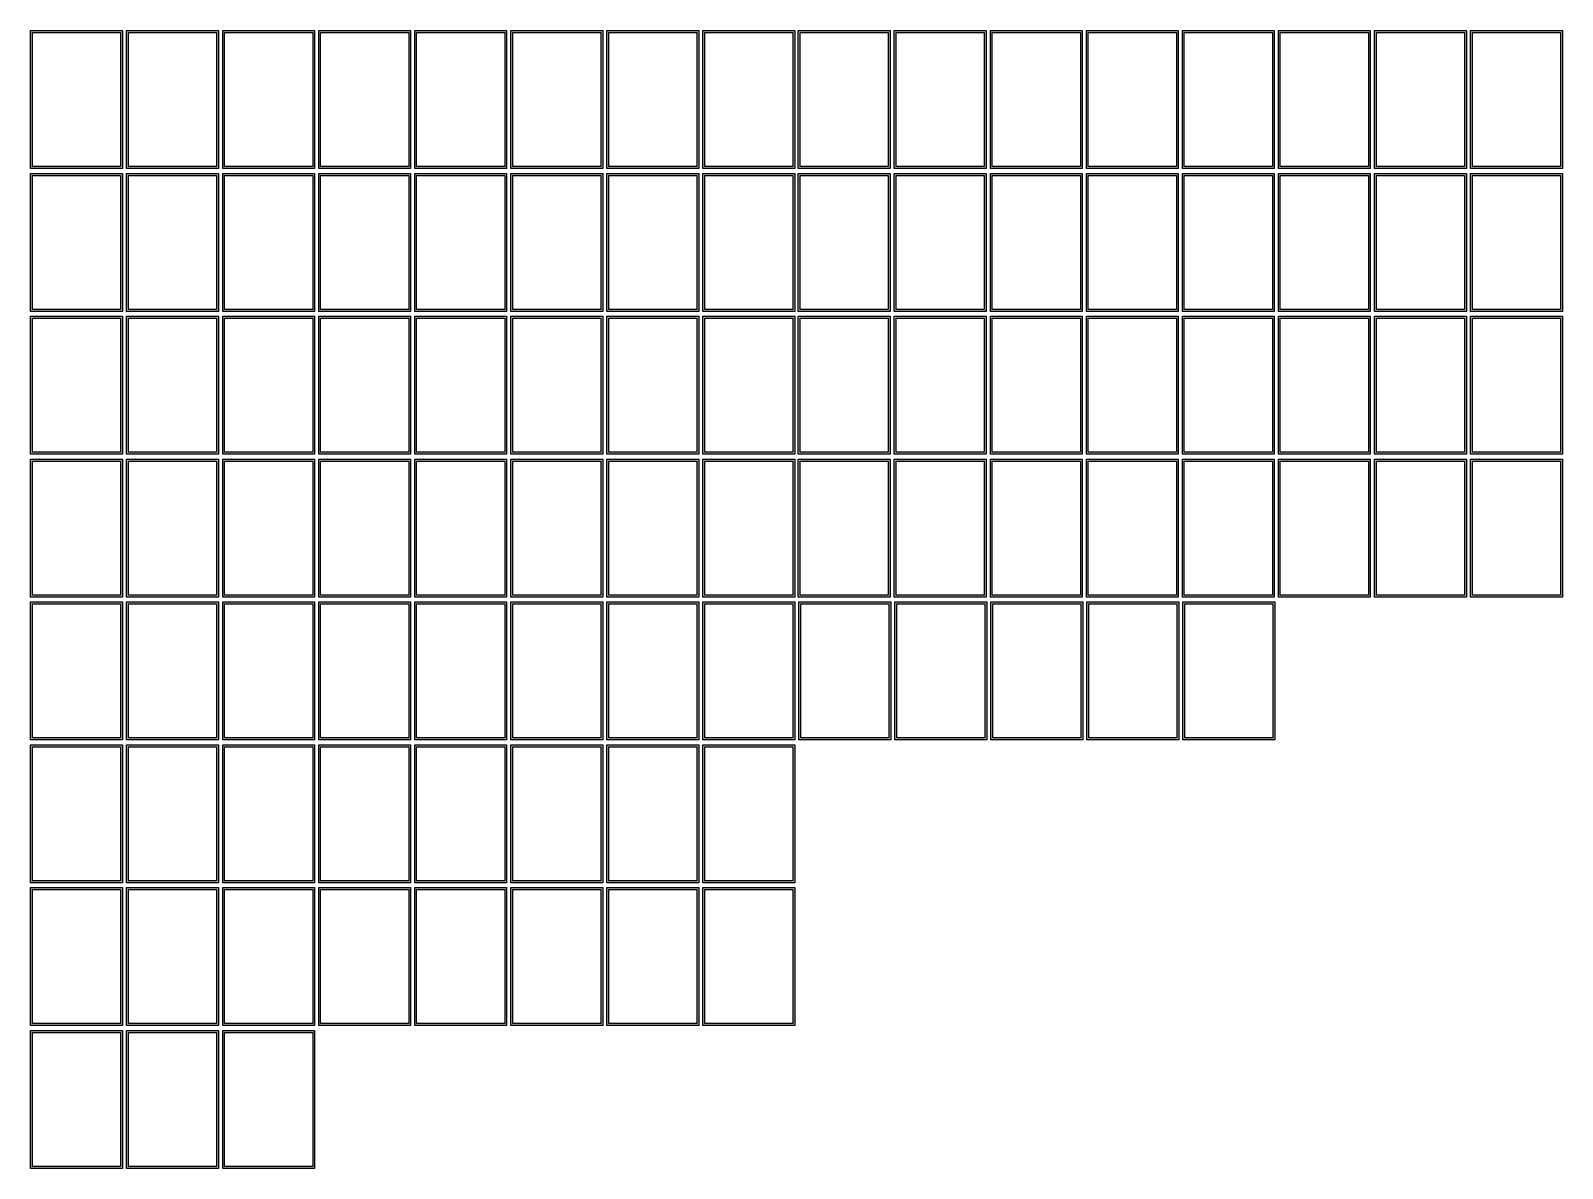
# Model space of a CAD drawing. Header units: inches. Extents: x 28 to 828, y 3 to 597.
import ezdxf

# ---------------------------------------------------------------- set-up
doc = ezdxf.new("R2010")
doc.units = ezdxf.units.IN
doc.header["$MEASUREMENT"] = 0
doc.layers.add('PV-MODULES', color=80, linetype='Continuous')

# ---------------------------------------------------------------- blocks, each defined once
blk = doc.blocks.new('TESTMODULE')
h = blk.add_hatch(color=256)
h.dxf.hatch_style = 1
h.paths.add_polyline_path([(0, 0), (48, 0), (48, 72), (0, 72)])
h.paths.add_polyline_path([(1, 71), (47, 71), (47, 1), (1, 1)], flags=16)
for points in [[(0, 72), (48, 72), (48, 0), (0, 0)], [(1, 71), (47, 71), (47, 1), (1, 1)]]:
    blk.add_lwpolyline(points, close=True)

msp = doc.modelspace()

# ---------------------------------------------------------------- block references
at = {"layer": 'PV-MODULES'}
for p in [(28.31, 524.96), (78.46, 524.96), (128.61, 524.96), (178.76, 524.96), (228.91, 524.96), (279.06, 524.96), (329.21, 524.96), (379.36, 524.96), (429.22, 524.96), (479.37, 524.96), (529.52, 524.96), (579.66, 524.96), (629.81, 524.96), (679.96, 524.96), (730.11, 524.96), (780.26, 524.96), (28.31, 450.38), (78.46, 450.38), (128.61, 450.38), (178.76, 450.38), (228.91, 450.38), (279.06, 450.38), (329.21, 450.38), (379.36, 450.38), (429.22, 450.38), (479.37, 450.38), (529.52, 450.38), (579.66, 450.38), (629.81, 450.38), (679.96, 450.38), (730.11, 450.38), (780.26, 450.38), (28.31, 375.8), (78.46, 375.8), (128.61, 375.8), (178.76, 375.8), (228.91, 375.8), (279.06, 375.8), (329.21, 375.8), (379.36, 375.8), (429.22, 375.8), (479.37, 375.8), (529.52, 375.8), (579.66, 375.8), (629.81, 375.8), (679.96, 375.8), (730.11, 375.8), (780.26, 375.8), (28.31, 301.21), (78.46, 301.21), (128.61, 301.21), (178.76, 301.21), (228.91, 301.21), (279.06, 301.21), (329.21, 301.21), (379.36, 301.21), (429.22, 301.21), (479.37, 301.21), (529.52, 301.21), (579.66, 301.21), (629.81, 301.21), (679.96, 301.21), (730.11, 301.21), (780.26, 301.21), (28.31, 226.63), (78.46, 226.63), (128.61, 226.63), (178.76, 226.63), (228.91, 226.63), (279.06, 226.63), (329.21, 226.63), (379.36, 226.63), (429.51, 226.63), (479.66, 226.63), (529.81, 226.63), (579.95, 226.63), (630.1, 226.63), (28.31, 152.05), (78.46, 152.05), (128.61, 152.05), (178.76, 152.05), (228.91, 152.05), (279.06, 152.05), (329.21, 152.05), (379.36, 152.05), (28.31, 77.46), (78.46, 77.46), (128.61, 77.46), (178.76, 77.46), (228.91, 77.46), (279.06, 77.46), (329.21, 77.46), (379.36, 77.46), (28.31, 2.88), (78.46, 2.88), (128.61, 2.88)]:
    msp.add_blockref('TESTMODULE', p, dxfattribs=at)

doc.saveas('drawing.dxf')
